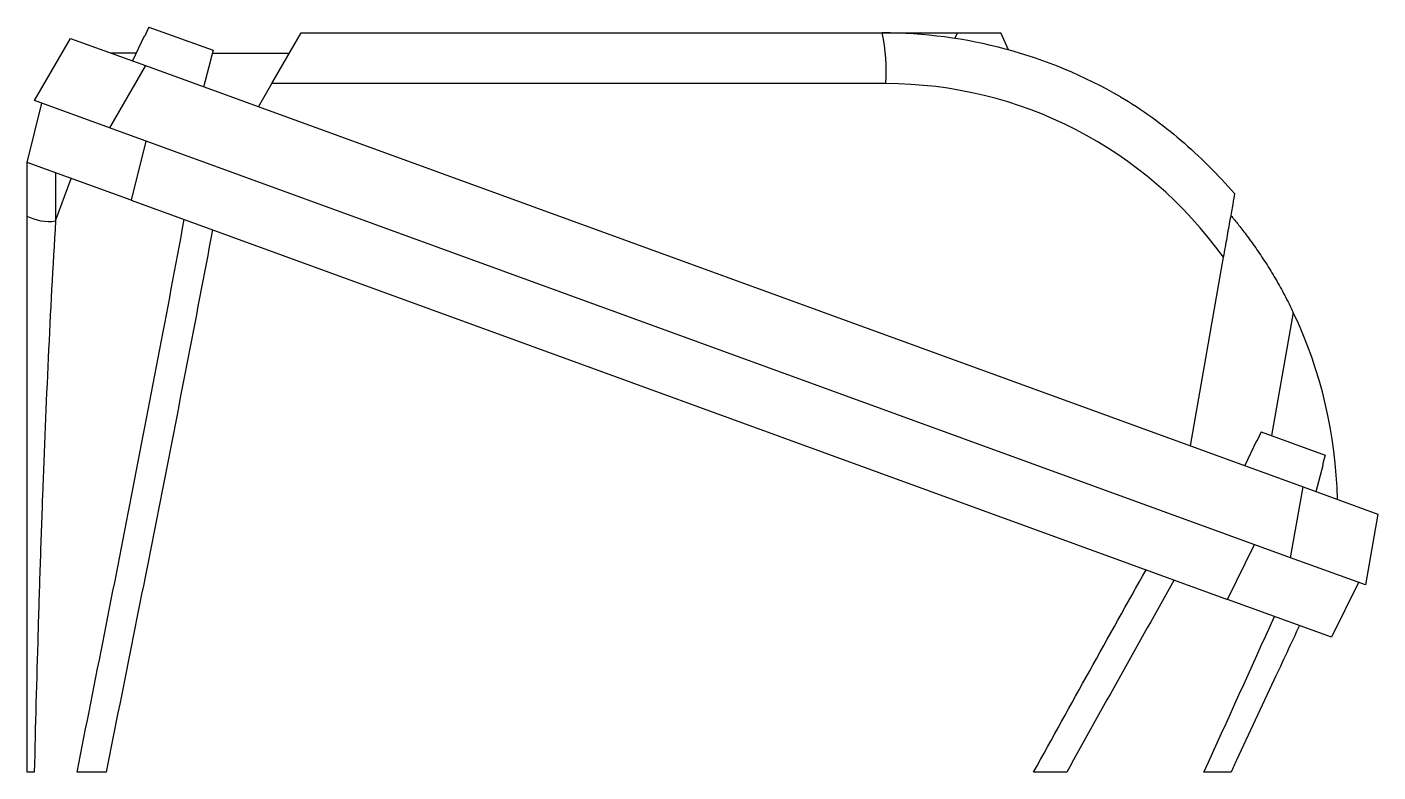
# Model space of a CAD drawing. Header units: millimetres. Extents: x 29178 to 37588, y 1365 to 7305.
# Drawn here: x 30061.9 to 30195.4, y 6436.3 to 6510 of the extents above; entities that cross this region are included whole.
import ezdxf

# ---------------------------------------------------------------- set-up
doc = ezdxf.new("R2010")
doc.units = ezdxf.units.MM

msp = doc.modelspace()

# ---------------------------------------------------------------- linework, layer by layer
at = {"color": 7, "linetype": 'Continuous'}
for p, q in [((30073.47, 6509.1), (30072.33, 6506.64)), ((30073.47, 6509.1), (30073.53, 6509.08)), ((30073.95, 6509.99), (30080.28, 6507.69)), ((30086.09, 6504.39), (30088.99, 6509.41)), ((30088.99, 6509.41), (30146.44, 6509.41)), ((30146.44, 6509.41), (30147.7, 6509.41)), ((30147.71, 6509.4), (30147.7, 6509.41)), ((30147.7, 6509.41), (30153.86, 6509.41)), ((30153.6, 6508.87), (30153.86, 6509.41)), ((30153.86, 6509.41), (30158.15, 6509.41)), ((30158.93, 6507.72), (30158.15, 6509.41)), ((30062.65, 6502.72), (30066.2, 6508.87)), ((30066.2, 6508.87), (30073.61, 6506.18)), ((30072.69, 6507.41), (30070.21, 6507.41)), ((30079.37, 6504.08), (30080.08, 6506.7)), ((30080.02, 6506.72), (30080.08, 6506.7)), ((30080.24, 6507.41), (30087.84, 6507.41)), ((30073.61, 6506.18), (30070.05, 6500.02)), ((30073.61, 6506.18), (30188.04, 6464.53)), ((30084.78, 6502.11), (30086.09, 6504.39)), ((30146.8, 6504.39), (30086.09, 6504.39)), ((30061.9, 6496.61), (30063.35, 6502.46)), ((30070.05, 6500.02), (30062.65, 6502.72)), ((30186.8, 6457.53), (30070.05, 6500.02)), ((30073.63, 6498.72), (30072.18, 6492.87)), ((30072.18, 6492.87), (30061.9, 6496.61)), ((30061.9, 6491.31), (30061.9, 6496.61)), ((30064.72, 6495.58), (30064.72, 6490.82)), ((30064.72, 6490.82), (30066.25, 6495.02)), ((30072.18, 6492.87), (30180.58, 6453.41)), ((30061.9, 6436.34), (30061.9, 6491.31)), ((30180.15, 6487.23), (30176.87, 6468.59)), ((30183.42, 6469.08), (30182.27, 6466.63)), ((30183.42, 6469.08), (30183.47, 6469.06)), ((30183.9, 6469.97), (30190.22, 6467.67)), ((30189.32, 6464.06), (30190.02, 6466.68)), ((30189.96, 6466.7), (30190.02, 6466.68)), ((30186.8, 6457.53), (30188.04, 6464.53)), ((30188.04, 6464.53), (30195.44, 6461.83)), ((30195.44, 6461.83), (30194.21, 6454.83)), ((30180.58, 6453.41), (30183.22, 6458.83)), ((30194.21, 6454.83), (30186.8, 6457.53)), ((30193.5, 6455.09), (30190.86, 6449.67)), ((30190.86, 6449.67), (30180.58, 6453.41))]:
    msp.add_line(p, q, dxfattribs=at)
at = {"color": 8, "linetype": 'Continuous'}
msp.add_line((30187.07, 6481.76), (30184.92, 6469.6), dxfattribs=at)
at = {"color": 7, "linetype": 'Continuous', "flags": 128}
for points in [[(30073.95, 6509.99), (30073.75, 6509.54), (30073.53, 6509.08)], [(30080.28, 6507.69), (30080.15, 6507.21), (30080.02, 6506.72)], [(30183.9, 6469.97), (30183.69, 6469.53), (30183.47, 6469.06)], [(30190.22, 6467.67), (30190.09, 6467.2), (30189.96, 6466.7)]]:
    msp.add_lwpolyline(points, dxfattribs=at)
at = {"color": 7, "linetype": 'Continuous'}
for centre, radius, start, end in [((30126.97, 6505.51), 19.86, 356.7774, 11.3418), ((30146.44, 6462.41), 47, 59.9219, 90), ((30146.8, 6463.39), 41, 35.5539, 90), ((30064.06, 6495.42), 4.65, 242.2103, 278.1064), ((30146.44, 6462.41), 45, 1.1198, 25.4688)]:
    msp.add_arc(centre, radius, start, end, dxfattribs=at)
for points, knots in [([(30170, 6503.08), (30171.06, 6502.47), (30172.08, 6501.8), (30174.06, 6500.36), (30175.02, 6499.6), (30176.89, 6497.99), (30177.8, 6497.15), (30179.57, 6495.38), (30180.43, 6494.47), (30181.26, 6493.52)], [0, 0, 0, 0, 0.25, 0.25, 0.5, 0.5, 0.75, 0.75, 1, 1, 1, 1]), ([(30181.26, 6493.52), (30181.22, 6493.27), (30181.15, 6492.9), (30181.04, 6492.24), (30180.99, 6491.99), (30180.9, 6491.49), (30180.86, 6491.22), (30180.76, 6490.66), (30180.71, 6490.36), (30180.6, 6489.77), (30180.55, 6489.47), (30180.38, 6488.54), (30180.27, 6487.89), (30180.15, 6487.23)], [0, 0, 0, 0, 0.25, 0.25, 0.375, 0.375, 0.5, 0.5, 0.625, 0.625, 0.75, 0.75, 1, 1, 1, 1]), ([(30064.72, 6490.82), (30064.44, 6486.32), (30064.2, 6481.8), (30063.78, 6472.74), (30063.59, 6468.19), (30063.34, 6461.36), (30063.26, 6459.08), (30063.11, 6454.52), (30063.04, 6452.24), (30062.84, 6445.42), (30062.72, 6440.88), (30062.61, 6436.34)], [0, 0, 0, 0, 0.25, 0.25, 0.5, 0.5, 0.625, 0.625, 0.75, 0.75, 1, 1, 1, 1]), ([(30066.84, 6436.34), (30068.66, 6445.43), (30070.46, 6454.52), (30074, 6472.72), (30075.74, 6481.83), (30077.44, 6490.95)], [0, 0, 0, 0, 0.5, 0.5, 1, 1, 1, 1]), ([(30180.88, 6491.37), (30180.88, 6491.37), (30180.95, 6491.3), (30181.13, 6491.08), (30181.21, 6490.99), (30181.39, 6490.77), (30181.49, 6490.64), (30181.72, 6490.35), (30181.85, 6490.19), (30182.12, 6489.84), (30182.26, 6489.66), (30182.56, 6489.26), (30182.71, 6489.05), (30183.03, 6488.61), (30183.19, 6488.38), (30183.52, 6487.92), (30183.68, 6487.68), (30184.01, 6487.18), (30184.18, 6486.92), (30184.68, 6486.15), (30185, 6485.62), (30185.62, 6484.55), (30185.93, 6484), (30186.52, 6482.89), (30186.8, 6482.33), (30187.07, 6481.76)], [0, 0, 0, 0, 0.125, 0.125, 0.1875, 0.1875, 0.25, 0.25, 0.3125, 0.3125, 0.375, 0.375, 0.4375, 0.4375, 0.5, 0.5, 0.5625, 0.5625, 0.625, 0.625, 0.75, 0.75, 0.875, 0.875, 1, 1, 1, 1]), ([(30080.23, 6489.93), (30078.54, 6480.99), (30076.81, 6472.05), (30073.29, 6454.19), (30071.51, 6445.27), (30069.71, 6436.34)], [0, 0, 0, 0, 0.5, 0.5, 1, 1, 1, 1]), ([(30187.68, 6450.83), (30186.84, 6449.03), (30186, 6447.23), (30185.16, 6445.43), (30183.93, 6442.79), (30182.7, 6440.15), (30181.47, 6437.52), (30181.29, 6437.13), (30181.11, 6436.74), (30180.92, 6436.34)], [0, 0, 0, 0, 0.0060374, 0.0060374, 0.0060374, 0.01488211, 0.01488211, 0.01488211, 0.01619402, 0.01619402, 0.01619402, 0.01619402]), ([(30062.61, 6436.34), (30062.38, 6436.34), (30062.2, 6436.34), (30061.96, 6436.34), (30061.9, 6436.34), (30061.9, 6436.34)], [0, 0, 0, 0, 0.5, 0.5, 1, 1, 1, 1]), ([(30069.71, 6436.34), (30069.39, 6436.34), (30069.08, 6436.34), (30068.63, 6436.34), (30068.48, 6436.34), (30068.2, 6436.34), (30068.07, 6436.34), (30067.81, 6436.34), (30067.69, 6436.34), (30067.47, 6436.34), (30067.37, 6436.34), (30067.18, 6436.34), (30067.1, 6436.34), (30066.95, 6436.34), (30066.89, 6436.34), (30066.84, 6436.34)], [0, 0, 0, 0, 0.25, 0.25, 0.375, 0.375, 0.5, 0.5, 0.625, 0.625, 0.75, 0.75, 0.875, 0.875, 1, 1, 1, 1]), ([(30164.68, 6436.34), (30164.64, 6436.34), (30164.58, 6436.34), (30164.42, 6436.34), (30164.33, 6436.34), (30164.11, 6436.34), (30163.99, 6436.34), (30163.73, 6436.34), (30163.58, 6436.34), (30163.28, 6436.34), (30163.12, 6436.34), (30162.8, 6436.34), (30162.63, 6436.34), (30162.11, 6436.34), (30161.75, 6436.34), (30161.39, 6436.34)], [0, 0, 0, 0, 0.125, 0.125, 0.25, 0.25, 0.375, 0.375, 0.5, 0.5, 0.625, 0.625, 0.75, 0.75, 1, 1, 1, 1]), ([(30180.92, 6436.34), (30180.92, 6436.34), (30180.91, 6436.34), (30180.84, 6436.34), (30180.79, 6436.34), (30180.65, 6436.34), (30180.57, 6436.34), (30180.37, 6436.34), (30180.26, 6436.34), (30179.89, 6436.34), (30179.59, 6436.34), (30178.95, 6436.34), (30178.6, 6436.34), (30178.24, 6436.34)], [0, 0, 0, 0, 0.125, 0.125, 0.25, 0.25, 0.375, 0.375, 0.5, 0.5, 0.75, 0.75, 1, 1, 1, 1])]:
    msp.add_open_spline(points, degree=3, knots=knots, dxfattribs=at)
for points in [[(30161.39, 6436.34), (30165.08, 6443.02), (30168.79, 6449.69), (30172.53, 6456.34)], [(30175.31, 6455.33), (30171.74, 6449.01), (30168.21, 6442.68), (30164.68, 6436.34)], [(30178.24, 6436.34), (30180.57, 6441.47), (30182.9, 6446.59), (30185.21, 6451.72)]]:
    msp.add_open_spline(points, degree=3, dxfattribs=at)

doc.saveas('drawing.dxf')
